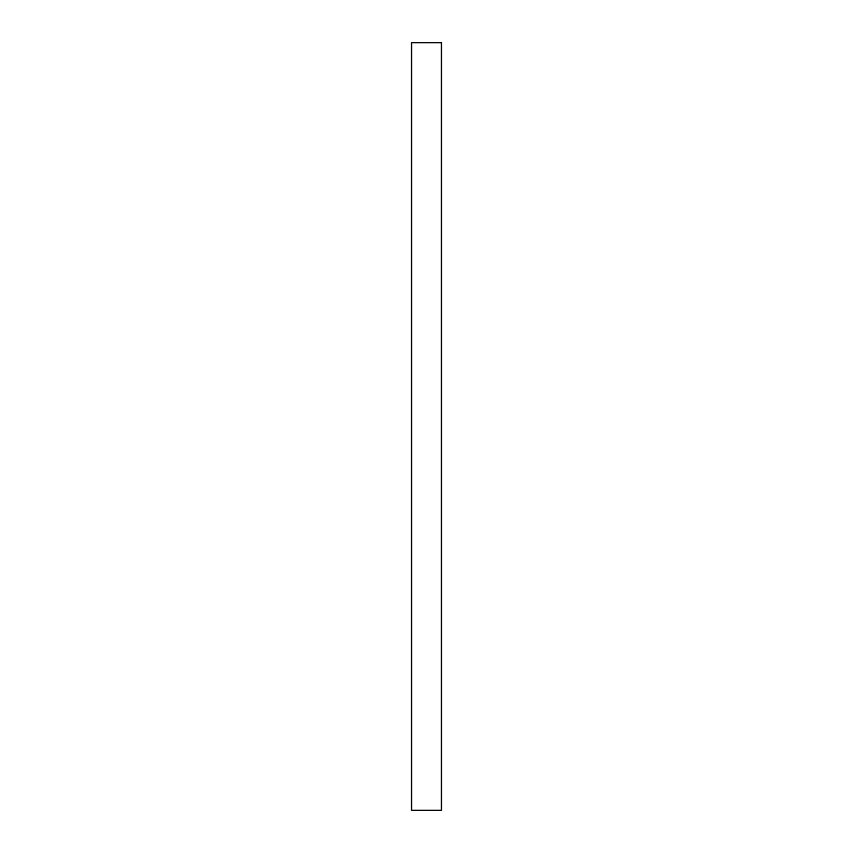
<?xml version="1.0" encoding="UTF-8"?>
<svg xmlns="http://www.w3.org/2000/svg" width="853" height="853" viewBox="0 0 853 853"><rect width="100%" height="100%" fill="white"/><g stroke="black" fill="none" stroke-linecap="round" stroke-linejoin="round"><path stroke-width="1.28" d="M441.459 42.65L411.541 42.65L411.541 810.35L441.459 810.35L441.459 42.65"/></g></svg>
